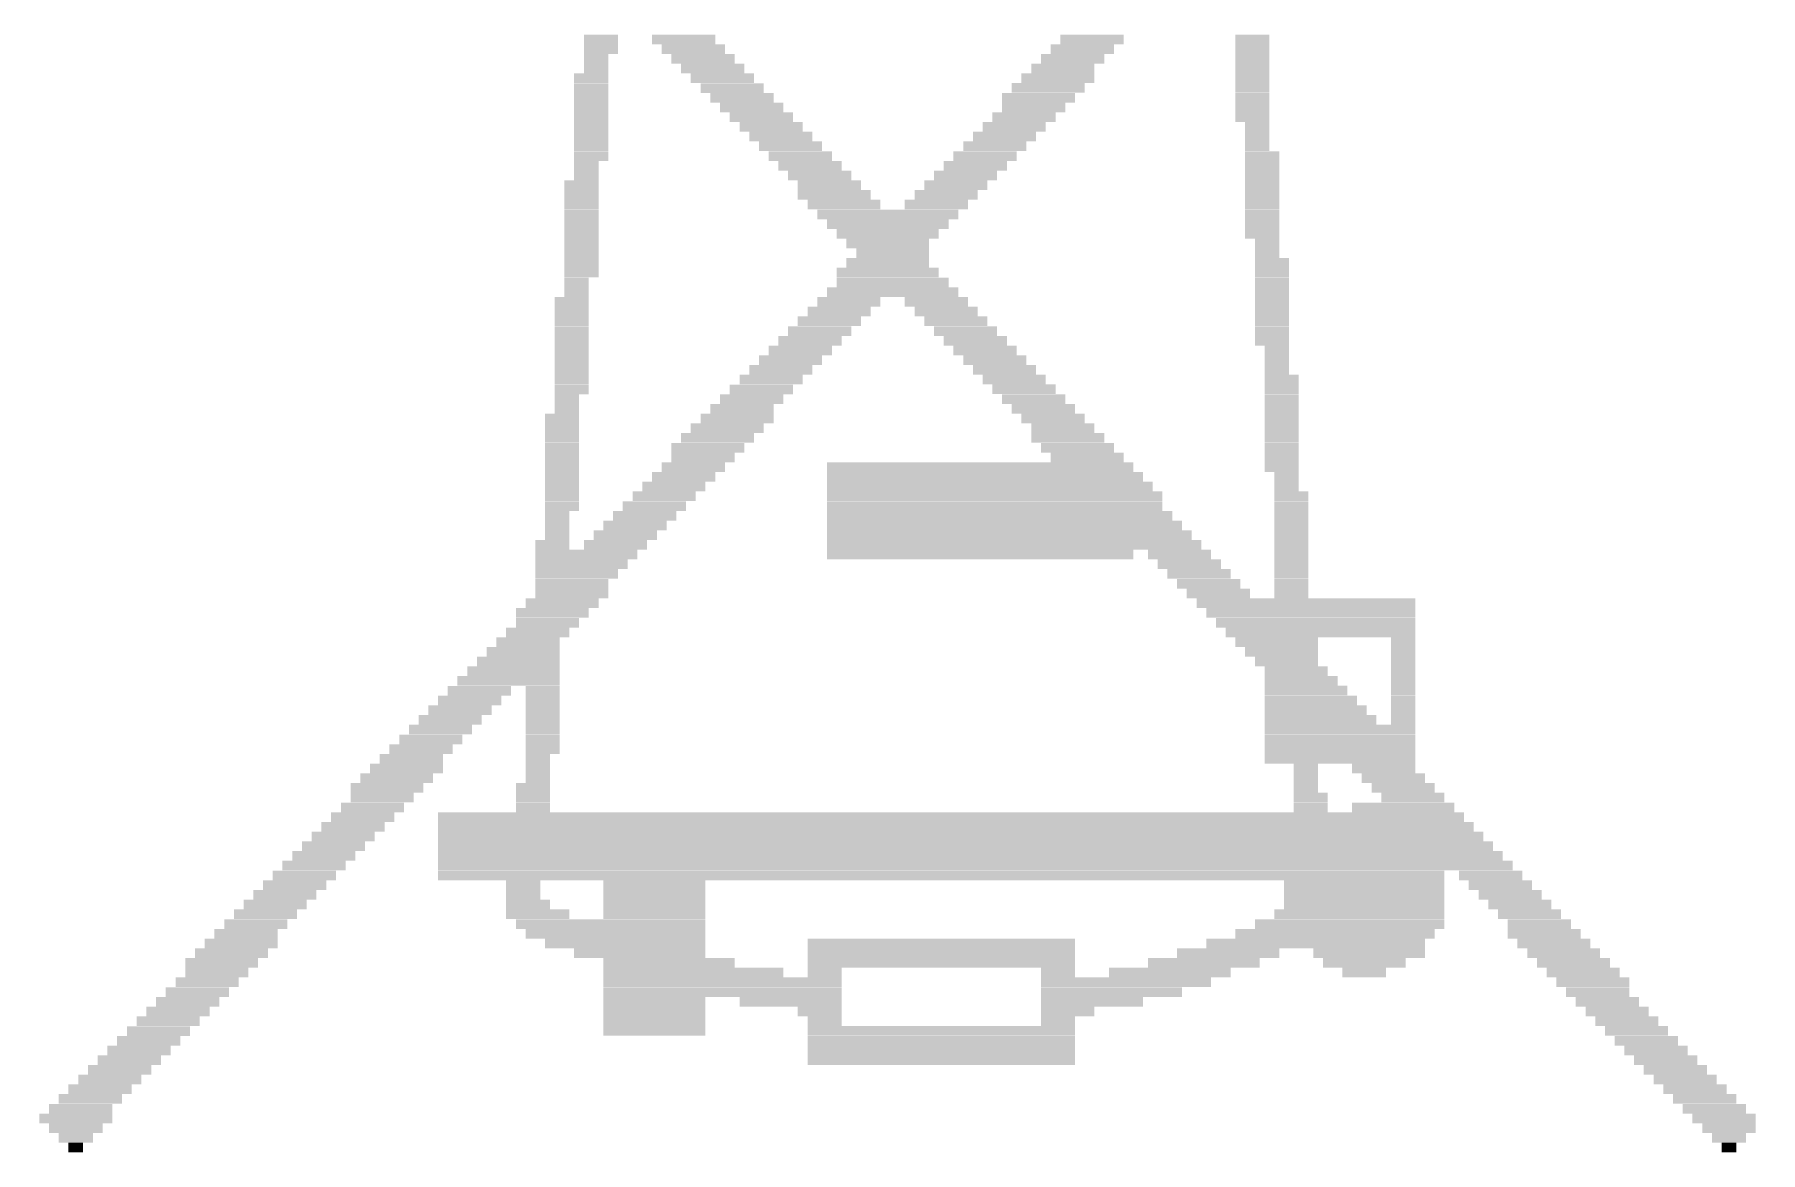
# Model space of a CAD drawing. Header units: millimetres. Extents: x -63 to 68, y -58 to 57.
# Drawn here: x 1.195 to 6.086, y 5.92 to 9.089 of the extents above; entities that cross this region are included whole.
import ezdxf

# ---------------------------------------------------------------- set-up
doc = ezdxf.new("R2010")
doc.units = ezdxf.units.MM
doc.layers.add('PG_SILKSCREEN_TOP', color=2, linetype='Continuous', lineweight=18)

msp = doc.modelspace()

# ---------------------------------------------------------------- linework, layer by layer
at = {"layer": 'PG_SILKSCREEN_TOP'}
for points in [[(2.7519, 9.0755, 0.0274, 0.0274, 0), (2.8484, 9.0755, 0.0274, 0.0274, 0)], [(2.7519, 9.048, 0.0274, 0.0274, 0), (2.8484, 9.048, 0.0274, 0.0274, 0)], [(2.945, 9.0755, 0.0274, 0.0274, 0), (3.124, 9.0755, 0.0274, 0.0274, 0)], [(2.9724, 9.048, 0.0274, 0.0274, 0), (3.1515, 9.048, 0.0274, 0.0274, 0)], [(4.0748, 9.048, 0.0274, 0.0274, 0), (4.2538, 9.048, 0.0274, 0.0274, 0)], [(4.1024, 9.0755, 0.0274, 0.0274, 0), (4.2815, 9.0755, 0.0274, 0.0274, 0)], [(4.5982, 9.0755, 0.0274, 0.0274, 0), (4.6948, 9.0755, 0.0274, 0.0274, 0)], [(4.5982, 9.048, 0.0274, 0.0274, 0), (4.6948, 9.048, 0.0274, 0.0274, 0)], [(2.7519, 9.0204, 0.0274, 0.0274, 0), (2.8208, 9.0204, 0.0274, 0.0274, 0)], [(2.7519, 8.9929, 0.0274, 0.0274, 0), (2.8208, 8.9929, 0.0274, 0.0274, 0)], [(2.9998, 9.0204, 0.0274, 0.0274, 0), (3.1791, 9.0204, 0.0274, 0.0274, 0)], [(3.0275, 8.9929, 0.0274, 0.0274, 0), (3.2066, 8.9929, 0.0274, 0.0274, 0)], [(4.0196, 8.9929, 0.0274, 0.0274, 0), (4.1987, 8.9929, 0.0274, 0.0274, 0)], [(4.0471, 9.0204, 0.0274, 0.0274, 0), (4.2264, 9.0204, 0.0274, 0.0274, 0)], [(4.5982, 9.0204, 0.0274, 0.0274, 0), (4.6948, 9.0204, 0.0274, 0.0274, 0)], [(4.5982, 8.9929, 0.0274, 0.0274, 0), (4.6948, 8.9929, 0.0274, 0.0274, 0)], [(2.7242, 8.9652, 0.0274, 0.0274, 0), (2.8208, 8.9652, 0.0274, 0.0274, 0)], [(3.0549, 8.9652, 0.0274, 0.0274, 0), (3.2343, 8.9652, 0.0274, 0.0274, 0)], [(3.9919, 8.9652, 0.0274, 0.0274, 0), (4.1987, 8.9652, 0.0274, 0.0274, 0)], [(4.5982, 8.9652, 0.0274, 0.0274, 0), (4.6948, 8.9652, 0.0274, 0.0274, 0)], [(2.7242, 8.9375, 0.0274, 0.0274, 0), (2.8208, 8.9375, 0.0274, 0.0274, 0)], [(2.7242, 8.9101, 0.0274, 0.0274, 0), (2.8208, 8.9101, 0.0274, 0.0274, 0)], [(3.0826, 8.9375, 0.0274, 0.0274, 0), (3.2617, 8.9375, 0.0274, 0.0274, 0)], [(3.1101, 8.9101, 0.0274, 0.0274, 0), (3.2894, 8.9101, 0.0274, 0.0274, 0)], [(3.9368, 8.9101, 0.0274, 0.0274, 0), (4.1436, 8.9101, 0.0274, 0.0274, 0)], [(3.9645, 8.9376, 0.0274, 0.0274, 0), (4.1713, 8.9376, 0.0274, 0.0274, 0)], [(4.5982, 8.9376, 0.0274, 0.0274, 0), (4.6948, 8.9376, 0.0274, 0.0274, 0)], [(4.5982, 8.9101, 0.0274, 0.0274, 0), (4.6948, 8.9101, 0.0274, 0.0274, 0)], [(2.7242, 8.8827, 0.0274, 0.0274, 0), (2.8208, 8.8827, 0.0274, 0.0274, 0)], [(2.7242, 8.855, 0.0274, 0.0274, 0), (2.8208, 8.855, 0.0274, 0.0274, 0)], [(3.1377, 8.8827, 0.0274, 0.0274, 0), (3.3168, 8.8827, 0.0274, 0.0274, 0)], [(3.1654, 8.855, 0.0274, 0.0274, 0), (3.3445, 8.855, 0.0274, 0.0274, 0)], [(3.9094, 8.855, 0.0274, 0.0274, 0), (4.0885, 8.855, 0.0274, 0.0274, 0)], [(3.9368, 8.8827, 0.0274, 0.0274, 0), (4.1162, 8.8827, 0.0274, 0.0274, 0)], [(4.5982, 8.8827, 0.0274, 0.0274, 0), (4.6948, 8.8827, 0.0274, 0.0274, 0)], [(4.5982, 8.855, 0.0274, 0.0274, 0), (4.6948, 8.855, 0.0274, 0.0274, 0)], [(2.7242, 8.8276, 0.0274, 0.0274, 0), (2.8208, 8.8276, 0.0274, 0.0274, 0)], [(2.7242, 8.7999, 0.0274, 0.0274, 0), (2.8208, 8.7999, 0.0274, 0.0274, 0)], [(3.1929, 8.8276, 0.0274, 0.0274, 0), (3.3719, 8.8276, 0.0274, 0.0274, 0)], [(3.2205, 8.7999, 0.0274, 0.0274, 0), (3.3996, 8.7999, 0.0274, 0.0274, 0)], [(3.8543, 8.7999, 0.0274, 0.0274, 0), (4.0333, 8.7999, 0.0274, 0.0274, 0)], [(3.882, 8.8276, 0.0274, 0.0274, 0), (4.061, 8.8276, 0.0274, 0.0274, 0)], [(4.6259, 8.8276, 0.0274, 0.0274, 0), (4.6948, 8.8276, 0.0274, 0.0274, 0)], [(4.6259, 8.7999, 0.0274, 0.0274, 0), (4.6948, 8.7999, 0.0274, 0.0274, 0)], [(2.7242, 8.7724, 0.0274, 0.0274, 0), (2.8208, 8.7724, 0.0274, 0.0274, 0)], [(2.7242, 8.7448, 0.0274, 0.0274, 0), (2.8208, 8.7448, 0.0274, 0.0274, 0)], [(3.248, 8.7725, 0.0274, 0.0274, 0), (3.4271, 8.7725, 0.0274, 0.0274, 0)], [(3.2757, 8.7448, 0.0274, 0.0274, 0), (3.4547, 8.7448, 0.0274, 0.0274, 0)], [(3.7992, 8.7448, 0.0274, 0.0274, 0), (3.9782, 8.7448, 0.0274, 0.0274, 0)], [(3.8268, 8.7725, 0.0274, 0.0274, 0), (4.0059, 8.7725, 0.0274, 0.0274, 0)], [(4.6259, 8.7725, 0.0274, 0.0274, 0), (4.6948, 8.7725, 0.0274, 0.0274, 0)], [(4.6259, 8.7448, 0.0274, 0.0274, 0), (4.7225, 8.7448, 0.0274, 0.0274, 0)], [(2.7242, 8.7173, 0.0274, 0.0274, 0), (2.7933, 8.7173, 0.0274, 0.0274, 0)], [(3.3031, 8.7173, 0.0274, 0.0274, 0), (3.4822, 8.7173, 0.0274, 0.0274, 0)], [(3.7717, 8.7173, 0.0274, 0.0274, 0), (3.9508, 8.7173, 0.0274, 0.0274, 0)], [(4.6259, 8.7173, 0.0274, 0.0274, 0), (4.7225, 8.7173, 0.0274, 0.0274, 0)], [(2.6968, 8.6622, 0.0274, 0.0274, 0), (2.7933, 8.6622, 0.0274, 0.0274, 0)], [(2.7242, 8.6896, 0.0274, 0.0274, 0), (2.7933, 8.6896, 0.0274, 0.0274, 0)], [(3.3305, 8.6896, 0.0274, 0.0274, 0), (3.5099, 8.6896, 0.0274, 0.0274, 0)], [(3.3582, 8.6622, 0.0274, 0.0274, 0), (3.5373, 8.6622, 0.0274, 0.0274, 0)], [(3.7164, 8.6622, 0.0274, 0.0274, 0), (3.8957, 8.6622, 0.0274, 0.0274, 0)], [(3.744, 8.6896, 0.0274, 0.0274, 0), (3.9231, 8.6896, 0.0274, 0.0274, 0)], [(4.6259, 8.6897, 0.0274, 0.0274, 0), (4.7225, 8.6897, 0.0274, 0.0274, 0)], [(4.6259, 8.6622, 0.0274, 0.0274, 0), (4.7225, 8.6622, 0.0274, 0.0274, 0)], [(2.6968, 8.6345, 0.0274, 0.0274, 0), (2.7933, 8.6345, 0.0274, 0.0274, 0)], [(2.6968, 8.6071, 0.0274, 0.0274, 0), (2.7933, 8.6071, 0.0274, 0.0274, 0)], [(3.3582, 8.6345, 0.0274, 0.0274, 0), (3.565, 8.6345, 0.0274, 0.0274, 0)], [(3.3857, 8.6071, 0.0274, 0.0274, 0), (3.5924, 8.6071, 0.0274, 0.0274, 0)], [(3.6612, 8.6071, 0.0274, 0.0274, 0), (3.8406, 8.6071, 0.0274, 0.0274, 0)], [(3.6889, 8.6345, 0.0274, 0.0274, 0), (3.868, 8.6345, 0.0274, 0.0274, 0)], [(4.6259, 8.6345, 0.0274, 0.0274, 0), (4.7225, 8.6345, 0.0274, 0.0274, 0)], [(4.6259, 8.6071, 0.0274, 0.0274, 0), (4.7225, 8.6071, 0.0274, 0.0274, 0)], [(2.6968, 8.5794, 0.0274, 0.0274, 0), (2.7933, 8.5794, 0.0274, 0.0274, 0)], [(2.6968, 8.552, 0.0274, 0.0274, 0), (2.7933, 8.552, 0.0274, 0.0274, 0)], [(3.4133, 8.5794, 0.0274, 0.0274, 0), (3.8129, 8.5794, 0.0274, 0.0274, 0)], [(3.441, 8.552, 0.0274, 0.0274, 0), (3.7854, 8.552, 0.0274, 0.0274, 0)], [(4.6259, 8.5794, 0.0274, 0.0274, 0), (4.7225, 8.5794, 0.0274, 0.0274, 0)], [(4.6259, 8.552, 0.0274, 0.0274, 0), (4.7225, 8.552, 0.0274, 0.0274, 0)], [(2.6968, 8.5243, 0.0274, 0.0274, 0), (2.7933, 8.5243, 0.0274, 0.0274, 0)], [(3.4685, 8.5243, 0.0274, 0.0274, 0), (3.7578, 8.5243, 0.0274, 0.0274, 0)], [(4.6259, 8.5243, 0.0274, 0.0274, 0), (4.7225, 8.5243, 0.0274, 0.0274, 0)], [(2.6968, 8.4969, 0.0274, 0.0274, 0), (2.7933, 8.4969, 0.0274, 0.0274, 0)], [(2.6968, 8.4692, 0.0274, 0.0274, 0), (2.7933, 8.4692, 0.0274, 0.0274, 0)], [(3.4961, 8.4969, 0.0274, 0.0274, 0), (3.7303, 8.4969, 0.0274, 0.0274, 0)], [(3.5236, 8.4692, 0.0274, 0.0274, 0), (3.7303, 8.4692, 0.0274, 0.0274, 0)], [(4.6534, 8.4969, 0.0274, 0.0274, 0), (4.7225, 8.4969, 0.0274, 0.0274, 0)], [(4.6534, 8.4692, 0.0274, 0.0274, 0), (4.7225, 8.4692, 0.0274, 0.0274, 0)], [(2.6968, 8.4417, 0.0274, 0.0274, 0), (2.7933, 8.4417, 0.0274, 0.0274, 0)], [(2.6968, 8.4141, 0.0274, 0.0274, 0), (2.7933, 8.4141, 0.0274, 0.0274, 0)], [(3.4685, 8.4141, 0.0274, 0.0274, 0), (3.7578, 8.4141, 0.0274, 0.0274, 0)], [(3.4961, 8.4417, 0.0274, 0.0274, 0), (3.7303, 8.4417, 0.0274, 0.0274, 0)], [(4.6534, 8.4417, 0.0274, 0.0274, 0), (4.7499, 8.4417, 0.0274, 0.0274, 0)], [(4.6534, 8.4141, 0.0274, 0.0274, 0), (4.7499, 8.4141, 0.0274, 0.0274, 0)], [(2.6968, 8.3866, 0.0274, 0.0274, 0), (2.7656, 8.3866, 0.0274, 0.0274, 0)], [(2.6968, 8.3589, 0.0274, 0.0274, 0), (2.7656, 8.3589, 0.0274, 0.0274, 0)], [(3.441, 8.3589, 0.0274, 0.0274, 0), (3.8129, 8.3589, 0.0274, 0.0274, 0)], [(3.4685, 8.3866, 0.0274, 0.0274, 0), (3.7854, 8.3866, 0.0274, 0.0274, 0)], [(4.6534, 8.3866, 0.0274, 0.0274, 0), (4.7499, 8.3866, 0.0274, 0.0274, 0)], [(4.6534, 8.3589, 0.0274, 0.0274, 0), (4.7499, 8.3589, 0.0274, 0.0274, 0)], [(2.6694, 8.3313, 0.0274, 0.0274, 0), (2.7656, 8.3313, 0.0274, 0.0274, 0)], [(2.6694, 8.3038, 0.0274, 0.0274, 0), (2.7656, 8.3038, 0.0274, 0.0274, 0)], [(3.3857, 8.3038, 0.0274, 0.0274, 0), (3.565, 8.3038, 0.0274, 0.0274, 0)], [(3.4133, 8.3313, 0.0274, 0.0274, 0), (3.5924, 8.3313, 0.0274, 0.0274, 0)], [(3.6612, 8.3313, 0.0274, 0.0274, 0), (3.8406, 8.3313, 0.0274, 0.0274, 0)], [(3.6889, 8.3038, 0.0274, 0.0274, 0), (3.868, 8.3038, 0.0274, 0.0274, 0)], [(4.6534, 8.3313, 0.0274, 0.0274, 0), (4.7499, 8.3313, 0.0274, 0.0274, 0)], [(4.6534, 8.3038, 0.0274, 0.0274, 0), (4.7499, 8.3038, 0.0274, 0.0274, 0)], [(2.6694, 8.2764, 0.0274, 0.0274, 0), (2.7656, 8.2764, 0.0274, 0.0274, 0)], [(3.3582, 8.2764, 0.0274, 0.0274, 0), (3.5373, 8.2764, 0.0274, 0.0274, 0)], [(3.7164, 8.2764, 0.0274, 0.0274, 0), (3.8957, 8.2764, 0.0274, 0.0274, 0)], [(4.6534, 8.2764, 0.0274, 0.0274, 0), (4.7499, 8.2764, 0.0274, 0.0274, 0)], [(2.6694, 8.2487, 0.0274, 0.0274, 0), (2.7656, 8.2487, 0.0274, 0.0274, 0)], [(2.6694, 8.2213, 0.0274, 0.0274, 0), (2.7656, 8.2213, 0.0274, 0.0274, 0)], [(3.3031, 8.2213, 0.0274, 0.0274, 0), (3.4822, 8.2213, 0.0274, 0.0274, 0)], [(3.3305, 8.2487, 0.0274, 0.0274, 0), (3.5099, 8.2487, 0.0274, 0.0274, 0)], [(3.744, 8.2487, 0.0274, 0.0274, 0), (3.9231, 8.2487, 0.0274, 0.0274, 0)], [(3.7717, 8.2213, 0.0274, 0.0274, 0), (3.9508, 8.2213, 0.0274, 0.0274, 0)], [(4.6534, 8.2487, 0.0274, 0.0274, 0), (4.7499, 8.2487, 0.0274, 0.0274, 0)], [(4.6534, 8.2213, 0.0274, 0.0274, 0), (4.7499, 8.2213, 0.0274, 0.0274, 0)], [(2.6694, 8.1936, 0.0274, 0.0274, 0), (2.7656, 8.1936, 0.0274, 0.0274, 0)], [(2.6694, 8.1662, 0.0274, 0.0274, 0), (2.7656, 8.1662, 0.0274, 0.0274, 0)], [(3.248, 8.1662, 0.0274, 0.0274, 0), (3.4271, 8.1662, 0.0274, 0.0274, 0)], [(3.2757, 8.1936, 0.0274, 0.0274, 0), (3.4547, 8.1936, 0.0274, 0.0274, 0)], [(3.7992, 8.1936, 0.0274, 0.0274, 0), (3.9782, 8.1936, 0.0274, 0.0274, 0)], [(3.8269, 8.1662, 0.0274, 0.0274, 0), (4.0059, 8.1662, 0.0274, 0.0274, 0)], [(4.6811, 8.1936, 0.0274, 0.0274, 0), (4.7499, 8.1936, 0.0274, 0.0274, 0)], [(4.6811, 8.1662, 0.0274, 0.0274, 0), (4.7499, 8.1662, 0.0274, 0.0274, 0)], [(2.6694, 8.1385, 0.0274, 0.0274, 0), (2.7656, 8.1385, 0.0274, 0.0274, 0)], [(2.6694, 8.111, 0.0274, 0.0274, 0), (2.7656, 8.111, 0.0274, 0.0274, 0)], [(3.1929, 8.111, 0.0274, 0.0274, 0), (3.3719, 8.111, 0.0274, 0.0274, 0)], [(3.2206, 8.1385, 0.0274, 0.0274, 0), (3.3996, 8.1385, 0.0274, 0.0274, 0)], [(3.8543, 8.1385, 0.0274, 0.0274, 0), (4.0334, 8.1385, 0.0274, 0.0274, 0)], [(3.882, 8.111, 0.0274, 0.0274, 0), (4.061, 8.111, 0.0274, 0.0274, 0)], [(4.6811, 8.1385, 0.0274, 0.0274, 0), (4.7499, 8.1385, 0.0274, 0.0274, 0)], [(4.6811, 8.111, 0.0274, 0.0274, 0), (4.7776, 8.111, 0.0274, 0.0274, 0)], [(2.6694, 8.0833, 0.0274, 0.0274, 0), (2.7656, 8.0833, 0.0274, 0.0274, 0)], [(3.1654, 8.0833, 0.0274, 0.0274, 0), (3.3445, 8.0833, 0.0274, 0.0274, 0)], [(3.9094, 8.0834, 0.0274, 0.0274, 0), (4.0885, 8.0834, 0.0274, 0.0274, 0)], [(4.6811, 8.0834, 0.0274, 0.0274, 0), (4.7776, 8.0834, 0.0274, 0.0274, 0)], [(2.6694, 8.0559, 0.0274, 0.0274, 0), (2.7382, 8.0559, 0.0274, 0.0274, 0)], [(2.6694, 8.0282, 0.0274, 0.0274, 0), (2.7382, 8.0282, 0.0274, 0.0274, 0)], [(3.1101, 8.0282, 0.0274, 0.0274, 0), (3.2894, 8.0282, 0.0274, 0.0274, 0)], [(3.1377, 8.0559, 0.0274, 0.0274, 0), (3.3168, 8.0559, 0.0274, 0.0274, 0)], [(3.9368, 8.0559, 0.0274, 0.0274, 0), (4.1162, 8.0559, 0.0274, 0.0274, 0)], [(3.9645, 8.0282, 0.0274, 0.0274, 0), (4.1436, 8.0282, 0.0274, 0.0274, 0)], [(4.6811, 8.0559, 0.0274, 0.0274, 0), (4.7776, 8.0559, 0.0274, 0.0274, 0)], [(4.6811, 8.0282, 0.0274, 0.0274, 0), (4.7776, 8.0282, 0.0274, 0.0274, 0)], [(2.6417, 8.0008, 0.0274, 0.0274, 0), (2.7382, 8.0008, 0.0274, 0.0274, 0)], [(2.6417, 7.9731, 0.0274, 0.0274, 0), (2.7382, 7.9731, 0.0274, 0.0274, 0)], [(3.0549, 7.9731, 0.0274, 0.0274, 0), (3.2617, 7.9731, 0.0274, 0.0274, 0)], [(3.0826, 8.0008, 0.0274, 0.0274, 0), (3.2894, 8.0008, 0.0274, 0.0274, 0)], [(3.992, 8.0008, 0.0274, 0.0274, 0), (4.1713, 8.0008, 0.0274, 0.0274, 0)], [(4.0196, 7.9731, 0.0274, 0.0274, 0), (4.1987, 7.9731, 0.0274, 0.0274, 0)], [(4.6811, 8.0008, 0.0274, 0.0274, 0), (4.7776, 8.0008, 0.0274, 0.0274, 0)], [(4.6811, 7.9731, 0.0274, 0.0274, 0), (4.7776, 7.9731, 0.0274, 0.0274, 0)], [(2.6417, 7.9457, 0.0274, 0.0274, 0), (2.7382, 7.9457, 0.0274, 0.0274, 0)], [(2.6417, 7.918, 0.0274, 0.0274, 0), (2.7382, 7.918, 0.0274, 0.0274, 0)], [(2.9998, 7.918, 0.0274, 0.0274, 0), (3.2066, 7.918, 0.0274, 0.0274, 0)], [(3.0275, 7.9457, 0.0274, 0.0274, 0), (3.2343, 7.9457, 0.0274, 0.0274, 0)], [(4.0196, 7.9457, 0.0274, 0.0274, 0), (4.2264, 7.9457, 0.0274, 0.0274, 0)], [(4.0471, 7.918, 0.0274, 0.0274, 0), (4.2538, 7.918, 0.0274, 0.0274, 0)], [(4.6811, 7.9457, 0.0274, 0.0274, 0), (4.7776, 7.9457, 0.0274, 0.0274, 0)], [(4.6811, 7.918, 0.0274, 0.0274, 0), (4.7776, 7.918, 0.0274, 0.0274, 0)], [(2.6417, 7.8906, 0.0274, 0.0274, 0), (2.7382, 7.8906, 0.0274, 0.0274, 0)], [(2.6417, 7.8629, 0.0274, 0.0274, 0), (2.7382, 7.8629, 0.0274, 0.0274, 0)], [(2.9724, 7.8629, 0.0274, 0.0274, 0), (3.1515, 7.8629, 0.0274, 0.0274, 0)], [(2.9998, 7.8906, 0.0274, 0.0274, 0), (3.1792, 7.8906, 0.0274, 0.0274, 0)], [(3.441, 7.8629, 0.0274, 0.0274, 0), (4.3089, 7.8629, 0.0274, 0.0274, 0)], [(4.0748, 7.8906, 0.0274, 0.0274, 0), (4.2815, 7.8906, 0.0274, 0.0274, 0)], [(4.6811, 7.8906, 0.0274, 0.0274, 0), (4.7776, 7.8906, 0.0274, 0.0274, 0)], [(4.6811, 7.8629, 0.0274, 0.0274, 0), (4.7776, 7.8629, 0.0274, 0.0274, 0)], [(2.6417, 7.8354, 0.0274, 0.0274, 0), (2.7382, 7.8354, 0.0274, 0.0274, 0)], [(2.945, 7.8354, 0.0274, 0.0274, 0), (3.124, 7.8354, 0.0274, 0.0274, 0)], [(3.441, 7.8354, 0.0274, 0.0274, 0), (4.3366, 7.8354, 0.0274, 0.0274, 0)], [(4.7087, 7.8354, 0.0274, 0.0274, 0), (4.7776, 7.8354, 0.0274, 0.0274, 0)], [(2.6417, 7.8078, 0.0274, 0.0274, 0), (2.7382, 7.8078, 0.0274, 0.0274, 0)], [(2.6417, 7.7803, 0.0274, 0.0274, 0), (2.7382, 7.7803, 0.0274, 0.0274, 0)], [(2.8898, 7.7803, 0.0274, 0.0274, 0), (3.0689, 7.7803, 0.0274, 0.0274, 0)], [(2.9173, 7.8078, 0.0274, 0.0274, 0), (3.0963, 7.8078, 0.0274, 0.0274, 0)], [(3.441, 7.8078, 0.0274, 0.0274, 0), (4.3641, 7.8078, 0.0274, 0.0274, 0)], [(3.441, 7.7803, 0.0274, 0.0274, 0), (4.3917, 7.7803, 0.0274, 0.0274, 0)], [(4.7087, 7.8078, 0.0274, 0.0274, 0), (4.7776, 7.8078, 0.0274, 0.0274, 0)], [(4.7087, 7.7803, 0.0274, 0.0274, 0), (4.805, 7.7803, 0.0274, 0.0274, 0)], [(2.6417, 7.7526, 0.0274, 0.0274, 0), (2.7382, 7.7526, 0.0274, 0.0274, 0)], [(2.6417, 7.725, 0.0274, 0.0274, 0), (2.7105, 7.725, 0.0274, 0.0274, 0)], [(2.8347, 7.725, 0.0274, 0.0274, 0), (3.0138, 7.725, 0.0274, 0.0274, 0)], [(2.8622, 7.7526, 0.0274, 0.0274, 0), (3.0412, 7.7526, 0.0274, 0.0274, 0)], [(3.441, 7.7526, 0.0274, 0.0274, 0), (4.3917, 7.7526, 0.0274, 0.0274, 0)], [(3.441, 7.725, 0.0274, 0.0274, 0), (4.4192, 7.725, 0.0274, 0.0274, 0)], [(4.7087, 7.7526, 0.0274, 0.0274, 0), (4.805, 7.7526, 0.0274, 0.0274, 0)], [(4.7087, 7.725, 0.0274, 0.0274, 0), (4.805, 7.725, 0.0274, 0.0274, 0)], [(2.6417, 7.6975, 0.0274, 0.0274, 0), (2.7105, 7.6975, 0.0274, 0.0274, 0)], [(2.6417, 7.6701, 0.0274, 0.0274, 0), (2.7105, 7.6701, 0.0274, 0.0274, 0)], [(2.7794, 7.6701, 0.0274, 0.0274, 0), (2.9587, 7.6701, 0.0274, 0.0274, 0)], [(2.807, 7.6975, 0.0274, 0.0274, 0), (2.9861, 7.6975, 0.0274, 0.0274, 0)], [(3.441, 7.6975, 0.0274, 0.0274, 0), (4.4469, 7.6975, 0.0274, 0.0274, 0)], [(3.441, 7.6701, 0.0274, 0.0274, 0), (4.4743, 7.6701, 0.0274, 0.0274, 0)], [(4.7087, 7.6975, 0.0274, 0.0274, 0), (4.805, 7.6975, 0.0274, 0.0274, 0)], [(4.7087, 7.6701, 0.0274, 0.0274, 0), (4.805, 7.6701, 0.0274, 0.0274, 0)], [(2.6143, 7.6424, 0.0274, 0.0274, 0), (2.7105, 7.6424, 0.0274, 0.0274, 0)], [(2.7519, 7.6424, 0.0274, 0.0274, 0), (2.931, 7.6424, 0.0274, 0.0274, 0)], [(3.441, 7.6424, 0.0274, 0.0274, 0), (4.502, 7.6424, 0.0274, 0.0274, 0)], [(4.7087, 7.6424, 0.0274, 0.0274, 0), (4.805, 7.6424, 0.0274, 0.0274, 0)], [(2.6143, 7.615, 0.0274, 0.0274, 0), (2.9036, 7.615, 0.0274, 0.0274, 0)], [(2.6143, 7.5873, 0.0274, 0.0274, 0), (2.8759, 7.5873, 0.0274, 0.0274, 0)], [(3.441, 7.615, 0.0274, 0.0274, 0), (4.3089, 7.615, 0.0274, 0.0274, 0)], [(4.3503, 7.615, 0.0274, 0.0274, 0), (4.5294, 7.615, 0.0274, 0.0274, 0)], [(4.378, 7.5873, 0.0274, 0.0274, 0), (4.5571, 7.5873, 0.0274, 0.0274, 0)], [(4.7087, 7.615, 0.0274, 0.0274, 0), (4.805, 7.615, 0.0274, 0.0274, 0)], [(4.7087, 7.5873, 0.0274, 0.0274, 0), (4.805, 7.5873, 0.0274, 0.0274, 0)], [(2.6143, 7.5599, 0.0274, 0.0274, 0), (2.8484, 7.5599, 0.0274, 0.0274, 0)], [(2.6143, 7.5322, 0.0274, 0.0274, 0), (2.8208, 7.5322, 0.0274, 0.0274, 0)], [(4.4055, 7.5599, 0.0274, 0.0274, 0), (4.5845, 7.5599, 0.0274, 0.0274, 0)], [(4.4332, 7.5322, 0.0274, 0.0274, 0), (4.6122, 7.5322, 0.0274, 0.0274, 0)], [(4.7087, 7.5599, 0.0274, 0.0274, 0), (4.805, 7.5599, 0.0274, 0.0274, 0)], [(4.7087, 7.5322, 0.0274, 0.0274, 0), (4.805, 7.5322, 0.0274, 0.0274, 0)], [(2.5866, 7.477, 0.0274, 0.0274, 0), (2.7933, 7.477, 0.0274, 0.0274, 0)], [(2.6143, 7.5047, 0.0274, 0.0274, 0), (2.8208, 7.5047, 0.0274, 0.0274, 0)], [(4.4606, 7.5047, 0.0274, 0.0274, 0), (4.6397, 7.5047, 0.0274, 0.0274, 0)], [(4.4883, 7.4771, 0.0274, 0.0274, 0), (5.1083, 7.4771, 0.0274, 0.0274, 0)], [(4.7087, 7.5047, 0.0274, 0.0274, 0), (4.805, 7.5047, 0.0274, 0.0274, 0)], [(2.5591, 7.4496, 0.0274, 0.0274, 0), (2.7656, 7.4496, 0.0274, 0.0274, 0)], [(2.5591, 7.4219, 0.0274, 0.0274, 0), (2.7382, 7.4219, 0.0274, 0.0274, 0)], [(4.5157, 7.4496, 0.0274, 0.0274, 0), (5.1083, 7.4496, 0.0274, 0.0274, 0)], [(4.5431, 7.4219, 0.0274, 0.0274, 0), (5.1083, 7.4219, 0.0274, 0.0274, 0)], [(2.5315, 7.3945, 0.0274, 0.0274, 0), (2.7105, 7.3945, 0.0274, 0.0274, 0)], [(4.5708, 7.3945, 0.0274, 0.0274, 0), (5.1083, 7.3945, 0.0274, 0.0274, 0)], [(2.4763, 7.3394, 0.0274, 0.0274, 0), (2.6831, 7.3394, 0.0274, 0.0274, 0)], [(2.5038, 7.3668, 0.0274, 0.0274, 0), (2.6831, 7.3668, 0.0274, 0.0274, 0)], [(4.5983, 7.3668, 0.0274, 0.0274, 0), (4.8327, 7.3668, 0.0274, 0.0274, 0)], [(4.6259, 7.3394, 0.0274, 0.0274, 0), (4.8327, 7.3394, 0.0274, 0.0274, 0)], [(5.0394, 7.3668, 0.0274, 0.0274, 0), (5.1083, 7.3668, 0.0274, 0.0274, 0)], [(5.0394, 7.3394, 0.0274, 0.0274, 0), (5.1083, 7.3394, 0.0274, 0.0274, 0)], [(2.4212, 7.2843, 0.0274, 0.0274, 0), (2.6831, 7.2843, 0.0274, 0.0274, 0)], [(2.4486, 7.3117, 0.0274, 0.0274, 0), (2.6831, 7.3117, 0.0274, 0.0274, 0)], [(4.6534, 7.3117, 0.0274, 0.0274, 0), (4.8327, 7.3117, 0.0274, 0.0274, 0)], [(4.6811, 7.2843, 0.0274, 0.0274, 0), (4.8601, 7.2843, 0.0274, 0.0274, 0)], [(5.0394, 7.3117, 0.0274, 0.0274, 0), (5.1083, 7.3117, 0.0274, 0.0274, 0)], [(5.0394, 7.2843, 0.0274, 0.0274, 0), (5.1083, 7.2843, 0.0274, 0.0274, 0)], [(2.3661, 7.2291, 0.0274, 0.0274, 0), (2.5452, 7.2291, 0.0274, 0.0274, 0)], [(2.3935, 7.2566, 0.0274, 0.0274, 0), (2.6831, 7.2566, 0.0274, 0.0274, 0)], [(2.5866, 7.2291, 0.0274, 0.0274, 0), (2.6831, 7.2291, 0.0274, 0.0274, 0)], [(4.6811, 7.2566, 0.0274, 0.0274, 0), (4.8878, 7.2566, 0.0274, 0.0274, 0)], [(4.6811, 7.2292, 0.0274, 0.0274, 0), (4.9152, 7.2292, 0.0274, 0.0274, 0)], [(5.0394, 7.2566, 0.0274, 0.0274, 0), (5.1083, 7.2566, 0.0274, 0.0274, 0)], [(5.0394, 7.2292, 0.0274, 0.0274, 0), (5.1083, 7.2292, 0.0274, 0.0274, 0)], [(2.3387, 7.2015, 0.0274, 0.0274, 0), (2.5177, 7.2015, 0.0274, 0.0274, 0)], [(2.5866, 7.2015, 0.0274, 0.0274, 0), (2.6831, 7.2015, 0.0274, 0.0274, 0)], [(4.6811, 7.2015, 0.0274, 0.0274, 0), (4.9429, 7.2015, 0.0274, 0.0274, 0)], [(5.0394, 7.2015, 0.0274, 0.0274, 0), (5.1083, 7.2015, 0.0274, 0.0274, 0)], [(2.2835, 7.1463, 0.0274, 0.0274, 0), (2.4626, 7.1463, 0.0274, 0.0274, 0)], [(2.311, 7.174, 0.0274, 0.0274, 0), (2.4901, 7.174, 0.0274, 0.0274, 0)], [(2.5866, 7.174, 0.0274, 0.0274, 0), (2.6831, 7.174, 0.0274, 0.0274, 0)], [(2.5866, 7.1463, 0.0274, 0.0274, 0), (2.6831, 7.1463, 0.0274, 0.0274, 0)], [(4.6811, 7.174, 0.0274, 0.0274, 0), (4.9704, 7.174, 0.0274, 0.0274, 0)], [(4.6811, 7.1463, 0.0274, 0.0274, 0), (4.998, 7.1463, 0.0274, 0.0274, 0)], [(5.0394, 7.174, 0.0274, 0.0274, 0), (5.1083, 7.174, 0.0274, 0.0274, 0)], [(5.0394, 7.1463, 0.0274, 0.0274, 0), (5.1083, 7.1463, 0.0274, 0.0274, 0)], [(2.2284, 7.0912, 0.0274, 0.0274, 0), (2.4075, 7.0912, 0.0274, 0.0274, 0)], [(2.2559, 7.1187, 0.0274, 0.0274, 0), (2.4349, 7.1187, 0.0274, 0.0274, 0)], [(2.5866, 7.1187, 0.0274, 0.0274, 0), (2.6831, 7.1187, 0.0274, 0.0274, 0)], [(2.5866, 7.0912, 0.0274, 0.0274, 0), (2.6831, 7.0912, 0.0274, 0.0274, 0)], [(4.6811, 7.1187, 0.0274, 0.0274, 0), (5.1083, 7.1187, 0.0274, 0.0274, 0)], [(4.6811, 7.0912, 0.0274, 0.0274, 0), (5.1083, 7.0912, 0.0274, 0.0274, 0)], [(2.1731, 7.0361, 0.0274, 0.0274, 0), (2.3524, 7.0361, 0.0274, 0.0274, 0)], [(2.2007, 7.0638, 0.0274, 0.0274, 0), (2.3798, 7.0638, 0.0274, 0.0274, 0)], [(2.5866, 7.0638, 0.0274, 0.0274, 0), (2.6831, 7.0638, 0.0274, 0.0274, 0)], [(2.5866, 7.0361, 0.0274, 0.0274, 0), (2.6554, 7.0361, 0.0274, 0.0274, 0)], [(4.6811, 7.0638, 0.0274, 0.0274, 0), (5.1083, 7.0638, 0.0274, 0.0274, 0)], [(4.6811, 7.0361, 0.0274, 0.0274, 0), (5.1083, 7.0361, 0.0274, 0.0274, 0)], [(2.1456, 7.0087, 0.0274, 0.0274, 0), (2.3524, 7.0087, 0.0274, 0.0274, 0)], [(2.5866, 7.0087, 0.0274, 0.0274, 0), (2.6554, 7.0087, 0.0274, 0.0274, 0)], [(4.7639, 7.0087, 0.0274, 0.0274, 0), (4.8327, 7.0087, 0.0274, 0.0274, 0)], [(4.929, 7.0087, 0.0274, 0.0274, 0), (5.1083, 7.0087, 0.0274, 0.0274, 0)], [(2.0905, 6.9536, 0.0274, 0.0274, 0), (2.2973, 6.9536, 0.0274, 0.0274, 0)], [(2.1179, 6.981, 0.0274, 0.0274, 0), (2.3247, 6.981, 0.0274, 0.0274, 0)], [(2.5591, 6.9536, 0.0274, 0.0274, 0), (2.6554, 6.9536, 0.0274, 0.0274, 0)], [(2.5866, 6.981, 0.0274, 0.0274, 0), (2.6554, 6.981, 0.0274, 0.0274, 0)], [(4.7639, 6.981, 0.0274, 0.0274, 0), (4.8327, 6.981, 0.0274, 0.0274, 0)], [(4.7639, 6.9536, 0.0274, 0.0274, 0), (4.8327, 6.9536, 0.0274, 0.0274, 0)], [(4.9566, 6.981, 0.0274, 0.0274, 0), (5.1357, 6.981, 0.0274, 0.0274, 0)], [(4.9843, 6.9536, 0.0274, 0.0274, 0), (5.1634, 6.9536, 0.0274, 0.0274, 0)], [(2.0631, 6.8984, 0.0274, 0.0274, 0), (2.2421, 6.8984, 0.0274, 0.0274, 0)], [(2.0905, 6.9259, 0.0274, 0.0274, 0), (2.2696, 6.9259, 0.0274, 0.0274, 0)], [(2.5591, 6.9259, 0.0274, 0.0274, 0), (2.6554, 6.9259, 0.0274, 0.0274, 0)], [(2.5591, 6.8984, 0.0274, 0.0274, 0), (2.6554, 6.8984, 0.0274, 0.0274, 0)], [(4.7639, 6.9259, 0.0274, 0.0274, 0), (4.8601, 6.9259, 0.0274, 0.0274, 0)], [(4.7639, 6.8984, 0.0274, 0.0274, 0), (4.8601, 6.8984, 0.0274, 0.0274, 0)], [(4.929, 6.8984, 0.0274, 0.0274, 0), (5.2185, 6.8984, 0.0274, 0.0274, 0)], [(5.0118, 6.9259, 0.0274, 0.0274, 0), (5.1908, 6.9259, 0.0274, 0.0274, 0)], [(2.008, 6.8433, 0.0274, 0.0274, 0), (2.187, 6.8433, 0.0274, 0.0274, 0)], [(2.0354, 6.8707, 0.0274, 0.0274, 0), (2.2145, 6.8707, 0.0274, 0.0274, 0)], [(2.3387, 6.8707, 0.0274, 0.0274, 0), (5.246, 6.8708, 0.0274, 0.0274, 0)], [(2.3387, 6.8433, 0.0274, 0.0274, 0), (5.2736, 6.8433, 0.0274, 0.0274, 0)], [(1.9528, 6.7879, 0.0274, 0.0274, 0), (2.1319, 6.7879, 0.0274, 0.0274, 0)], [(1.9803, 6.8156, 0.0274, 0.0274, 0), (2.1593, 6.8156, 0.0274, 0.0274, 0)], [(2.3387, 6.8156, 0.0274, 0.0274, 0), (5.3011, 6.8156, 0.0274, 0.0274, 0)], [(2.3387, 6.7879, 0.0274, 0.0274, 0), (5.3288, 6.788, 0.0274, 0.0274, 0)], [(1.9252, 6.7605, 0.0274, 0.0274, 0), (2.1042, 6.7605, 0.0274, 0.0274, 0)], [(2.3387, 6.7605, 0.0274, 0.0274, 0), (5.3562, 6.7605, 0.0274, 0.0274, 0)], [(1.87, 6.7054, 0.0274, 0.0274, 0), (2.0491, 6.7054, 0.0274, 0.0274, 0)], [(1.8975, 6.7331, 0.0274, 0.0274, 0), (2.0768, 6.7331, 0.0274, 0.0274, 0)], [(2.3387, 6.7331, 0.0274, 0.0274, 0), (5.3839, 6.7331, 0.0274, 0.0274, 0)], [(2.3387, 6.7054, 0.0274, 0.0274, 0), (5.1908, 6.7054, 0.0274, 0.0274, 0)], [(5.2322, 6.7054, 0.0274, 0.0274, 0), (5.4113, 6.7054, 0.0274, 0.0274, 0)], [(1.8149, 6.6503, 0.0274, 0.0274, 0), (1.994, 6.6503, 0.0274, 0.0274, 0)], [(1.8424, 6.678, 0.0274, 0.0274, 0), (2.0217, 6.678, 0.0274, 0.0274, 0)], [(2.5315, 6.678, 0.0274, 0.0274, 0), (2.628, 6.678, 0.0274, 0.0274, 0)], [(2.5315, 6.6503, 0.0274, 0.0274, 0), (2.628, 6.6503, 0.0274, 0.0274, 0)], [(2.807, 6.678, 0.0274, 0.0274, 0), (3.0964, 6.678, 0.0274, 0.0274, 0)], [(2.807, 6.6503, 0.0274, 0.0274, 0), (3.0964, 6.6503, 0.0274, 0.0274, 0)], [(4.7362, 6.678, 0.0274, 0.0274, 0), (5.1908, 6.678, 0.0274, 0.0274, 0)], [(4.7362, 6.6503, 0.0274, 0.0274, 0), (5.1908, 6.6503, 0.0274, 0.0274, 0)], [(5.2597, 6.678, 0.0274, 0.0274, 0), (5.439, 6.678, 0.0274, 0.0274, 0)], [(5.2874, 6.6503, 0.0274, 0.0274, 0), (5.4664, 6.6503, 0.0274, 0.0274, 0)], [(1.7598, 6.5952, 0.0274, 0.0274, 0), (1.9389, 6.5952, 0.0274, 0.0274, 0)], [(1.7872, 6.6228, 0.0274, 0.0274, 0), (1.9666, 6.6228, 0.0274, 0.0274, 0)], [(2.5315, 6.6228, 0.0274, 0.0274, 0), (2.6554, 6.6228, 0.0274, 0.0274, 0)], [(2.5315, 6.5952, 0.0274, 0.0274, 0), (2.7105, 6.5952, 0.0274, 0.0274, 0)], [(2.807, 6.6228, 0.0274, 0.0274, 0), (3.0964, 6.6228, 0.0274, 0.0274, 0)], [(2.807, 6.5952, 0.0274, 0.0274, 0), (3.0964, 6.5952, 0.0274, 0.0274, 0)], [(4.7087, 6.5952, 0.0274, 0.0274, 0), (5.1908, 6.5952, 0.0274, 0.0274, 0)], [(4.7362, 6.6229, 0.0274, 0.0274, 0), (5.1908, 6.6229, 0.0274, 0.0274, 0)], [(5.315, 6.6229, 0.0274, 0.0274, 0), (5.4941, 6.6229, 0.0274, 0.0274, 0)], [(5.3425, 6.5952, 0.0274, 0.0274, 0), (5.5215, 6.5952, 0.0274, 0.0274, 0)], [(1.7324, 6.5677, 0.0274, 0.0274, 0), (1.9114, 6.5677, 0.0274, 0.0274, 0)], [(2.5591, 6.5677, 0.0274, 0.0274, 0), (3.0964, 6.5677, 0.0274, 0.0274, 0)], [(4.6534, 6.5677, 0.0274, 0.0274, 0), (5.1908, 6.5677, 0.0274, 0.0274, 0)], [(5.3702, 6.5677, 0.0274, 0.0274, 0), (5.5492, 6.5677, 0.0274, 0.0274, 0)], [(1.6773, 6.5126, 0.0274, 0.0274, 0), (1.8838, 6.5126, 0.0274, 0.0274, 0)], [(1.7047, 6.54, 0.0274, 0.0274, 0), (1.8838, 6.54, 0.0274, 0.0274, 0)], [(2.5866, 6.54, 0.0274, 0.0274, 0), (3.0964, 6.54, 0.0274, 0.0274, 0)], [(2.6417, 6.5126, 0.0274, 0.0274, 0), (3.0964, 6.5126, 0.0274, 0.0274, 0)], [(3.3857, 6.5126, 0.0274, 0.0274, 0), (4.1436, 6.5126, 0.0274, 0.0274, 0)], [(4.5157, 6.5126, 0.0274, 0.0274, 0), (5.1357, 6.5126, 0.0274, 0.0274, 0)], [(4.5983, 6.54, 0.0274, 0.0274, 0), (5.1634, 6.5401, 0.0274, 0.0274, 0)], [(5.3702, 6.5401, 0.0274, 0.0274, 0), (5.5767, 6.5401, 0.0274, 0.0274, 0)], [(5.3976, 6.5126, 0.0274, 0.0274, 0), (5.6043, 6.5126, 0.0274, 0.0274, 0)], [(1.6221, 6.4575, 0.0274, 0.0274, 0), (1.8286, 6.4575, 0.0274, 0.0274, 0)], [(1.6496, 6.4849, 0.0274, 0.0274, 0), (1.8563, 6.4849, 0.0274, 0.0274, 0)], [(2.7242, 6.4849, 0.0274, 0.0274, 0), (3.0964, 6.4849, 0.0274, 0.0274, 0)], [(2.807, 6.4575, 0.0274, 0.0274, 0), (3.1792, 6.4575, 0.0274, 0.0274, 0)], [(3.3857, 6.4849, 0.0274, 0.0274, 0), (4.1436, 6.4849, 0.0274, 0.0274, 0)], [(3.3857, 6.4575, 0.0274, 0.0274, 0), (4.1436, 6.4575, 0.0274, 0.0274, 0)], [(4.3504, 6.4575, 0.0274, 0.0274, 0), (4.6673, 6.4575, 0.0274, 0.0274, 0)], [(4.4332, 6.4849, 0.0274, 0.0274, 0), (4.7225, 6.4849, 0.0274, 0.0274, 0)], [(4.819, 6.4849, 0.0274, 0.0274, 0), (5.1357, 6.4849, 0.0274, 0.0274, 0)], [(4.8464, 6.4575, 0.0274, 0.0274, 0), (5.0806, 6.4575, 0.0274, 0.0274, 0)], [(5.4253, 6.4849, 0.0274, 0.0274, 0), (5.6318, 6.4849, 0.0274, 0.0274, 0)], [(5.4527, 6.4575, 0.0274, 0.0274, 0), (5.6595, 6.4575, 0.0274, 0.0274, 0)], [(1.5945, 6.4024, 0.0274, 0.0274, 0), (1.7735, 6.4024, 0.0274, 0.0274, 0)], [(1.6221, 6.4298, 0.0274, 0.0274, 0), (1.8012, 6.4298, 0.0274, 0.0274, 0)], [(2.807, 6.4298, 0.0274, 0.0274, 0), (3.3168, 6.4298, 0.0274, 0.0274, 0)], [(2.807, 6.4024, 0.0274, 0.0274, 0), (3.4822, 6.4024, 0.0274, 0.0274, 0)], [(3.3857, 6.4298, 0.0274, 0.0274, 0), (3.4822, 6.4298, 0.0274, 0.0274, 0)], [(4.0471, 6.4298, 0.0274, 0.0274, 0), (4.1436, 6.4298, 0.0274, 0.0274, 0)], [(4.0471, 6.4024, 0.0274, 0.0274, 0), (4.5294, 6.4024, 0.0274, 0.0274, 0)], [(4.2401, 6.4298, 0.0274, 0.0274, 0), (4.5845, 6.4298, 0.0274, 0.0274, 0)], [(4.9015, 6.4298, 0.0274, 0.0274, 0), (5.0255, 6.4298, 0.0274, 0.0274, 0)], [(5.4801, 6.4298, 0.0274, 0.0274, 0), (5.6869, 6.4298, 0.0274, 0.0274, 0)], [(5.5078, 6.4024, 0.0274, 0.0274, 0), (5.7146, 6.4024, 0.0274, 0.0274, 0)], [(1.5393, 6.3473, 0.0274, 0.0274, 0), (1.7184, 6.3473, 0.0274, 0.0274, 0)], [(1.5668, 6.3747, 0.0274, 0.0274, 0), (1.7461, 6.3747, 0.0274, 0.0274, 0)], [(2.807, 6.3747, 0.0274, 0.0274, 0), (3.4822, 6.3747, 0.0274, 0.0274, 0)], [(2.807, 6.3473, 0.0274, 0.0274, 0), (3.0964, 6.3473, 0.0274, 0.0274, 0)], [(3.1929, 6.3473, 0.0274, 0.0274, 0), (3.4822, 6.3473, 0.0274, 0.0274, 0)], [(4.0471, 6.3747, 0.0274, 0.0274, 0), (4.4469, 6.3747, 0.0274, 0.0274, 0)], [(4.0471, 6.3473, 0.0274, 0.0274, 0), (4.3366, 6.3473, 0.0274, 0.0274, 0)], [(5.5353, 6.3747, 0.0274, 0.0274, 0), (5.7146, 6.3747, 0.0274, 0.0274, 0)], [(5.5629, 6.3473, 0.0274, 0.0274, 0), (5.742, 6.3473, 0.0274, 0.0274, 0)], [(1.5116, 6.3196, 0.0274, 0.0274, 0), (1.691, 6.3196, 0.0274, 0.0274, 0)], [(2.807, 6.3196, 0.0274, 0.0274, 0), (3.0964, 6.3196, 0.0274, 0.0274, 0)], [(3.3582, 6.3196, 0.0274, 0.0274, 0), (3.4822, 6.3196, 0.0274, 0.0274, 0)], [(4.0471, 6.3196, 0.0274, 0.0274, 0), (4.1987, 6.3196, 0.0274, 0.0274, 0)], [(5.5906, 6.3196, 0.0274, 0.0274, 0), (5.7697, 6.3196, 0.0274, 0.0274, 0)], [(1.4568, 6.2644, 0.0274, 0.0274, 0), (1.6359, 6.2644, 0.0274, 0.0274, 0)], [(1.4842, 6.2921, 0.0274, 0.0274, 0), (1.6633, 6.2921, 0.0274, 0.0274, 0)], [(2.807, 6.2921, 0.0274, 0.0274, 0), (3.0964, 6.2921, 0.0274, 0.0274, 0)], [(2.807, 6.2645, 0.0274, 0.0274, 0), (3.0964, 6.2645, 0.0274, 0.0274, 0)], [(3.3857, 6.2921, 0.0274, 0.0274, 0), (3.4822, 6.2921, 0.0274, 0.0274, 0)], [(3.3857, 6.2645, 0.0274, 0.0274, 0), (4.1436, 6.2645, 0.0274, 0.0274, 0)], [(4.0471, 6.2921, 0.0274, 0.0274, 0), (4.1436, 6.2921, 0.0274, 0.0274, 0)], [(5.6181, 6.2921, 0.0274, 0.0274, 0), (5.7971, 6.2921, 0.0274, 0.0274, 0)], [(5.6458, 6.2645, 0.0274, 0.0274, 0), (5.8248, 6.2645, 0.0274, 0.0274, 0)], [(1.4017, 6.2093, 0.0274, 0.0274, 0), (1.5807, 6.2093, 0.0274, 0.0274, 0)], [(1.4291, 6.237, 0.0274, 0.0274, 0), (1.6082, 6.237, 0.0274, 0.0274, 0)], [(3.3857, 6.237, 0.0274, 0.0274, 0), (4.1436, 6.237, 0.0274, 0.0274, 0)], [(3.3857, 6.2093, 0.0274, 0.0274, 0), (4.1436, 6.2093, 0.0274, 0.0274, 0)], [(5.6732, 6.237, 0.0274, 0.0274, 0), (5.8523, 6.237, 0.0274, 0.0274, 0)], [(5.7009, 6.2093, 0.0274, 0.0274, 0), (5.8799, 6.2093, 0.0274, 0.0274, 0)], [(1.3465, 6.1542, 0.0274, 0.0274, 0), (1.5256, 6.1542, 0.0274, 0.0274, 0)], [(1.374, 6.1816, 0.0274, 0.0274, 0), (1.553, 6.1816, 0.0274, 0.0274, 0)], [(3.3857, 6.1817, 0.0274, 0.0274, 0), (4.1436, 6.1817, 0.0274, 0.0274, 0)], [(5.7283, 6.1817, 0.0274, 0.0274, 0), (5.9074, 6.1817, 0.0274, 0.0274, 0)], [(5.7557, 6.1542, 0.0274, 0.0274, 0), (5.9351, 6.1542, 0.0274, 0.0274, 0)], [(1.3189, 6.1268, 0.0274, 0.0274, 0), (1.4979, 6.1268, 0.0274, 0.0274, 0)], [(5.7834, 6.1268, 0.0274, 0.0274, 0), (5.9625, 6.1268, 0.0274, 0.0274, 0)], [(1.2637, 6.0717, 0.0274, 0.0274, 0), (1.4428, 6.0717, 0.0274, 0.0274, 0)], [(1.2912, 6.0991, 0.0274, 0.0274, 0), (1.4705, 6.0991, 0.0274, 0.0274, 0)], [(5.8109, 6.0991, 0.0274, 0.0274, 0), (5.9902, 6.0991, 0.0274, 0.0274, 0)], [(5.8385, 6.0717, 0.0274, 0.0274, 0), (6.0176, 6.0717, 0.0274, 0.0274, 0)], [(1.2086, 6.0165, 0.0274, 0.0274, 0), (1.4154, 6.0165, 0.0274, 0.0274, 0)], [(1.2361, 6.044, 0.0274, 0.0274, 0), (1.4154, 6.044, 0.0274, 0.0274, 0)], [(5.866, 6.044, 0.0274, 0.0274, 0), (6.0453, 6.044, 0.0274, 0.0274, 0)], [(5.8937, 6.0166, 0.0274, 0.0274, 0), (6.0727, 6.0166, 0.0274, 0.0274, 0)], [(1.2361, 5.9889, 0.0274, 0.0274, 0), (1.3877, 5.9889, 0.0274, 0.0274, 0)], [(1.2637, 5.9614, 0.0274, 0.0274, 0), (1.3603, 5.9614, 0.0274, 0.0274, 0)], [(5.9213, 5.9889, 0.0274, 0.0274, 0), (6.0727, 5.9889, 0.0274, 0.0274, 0)], [(5.9488, 5.9614, 0.0274, 0.0274, 0), (6.0453, 5.9614, 0.0274, 0.0274, 0)], [(1.2912, 5.9337, 0.0274, 0.0274, 0), (1.3326, 5.9337, 0.0274, 0.0274, 0)], [(5.9765, 5.9338, 0.0274, 0.0274, 0), (6.0176, 5.9338, 0.0274, 0.0274, 0)]]:
    msp.add_lwpolyline(points, format="xyseb", dxfattribs=at)

doc.saveas('drawing.dxf')
